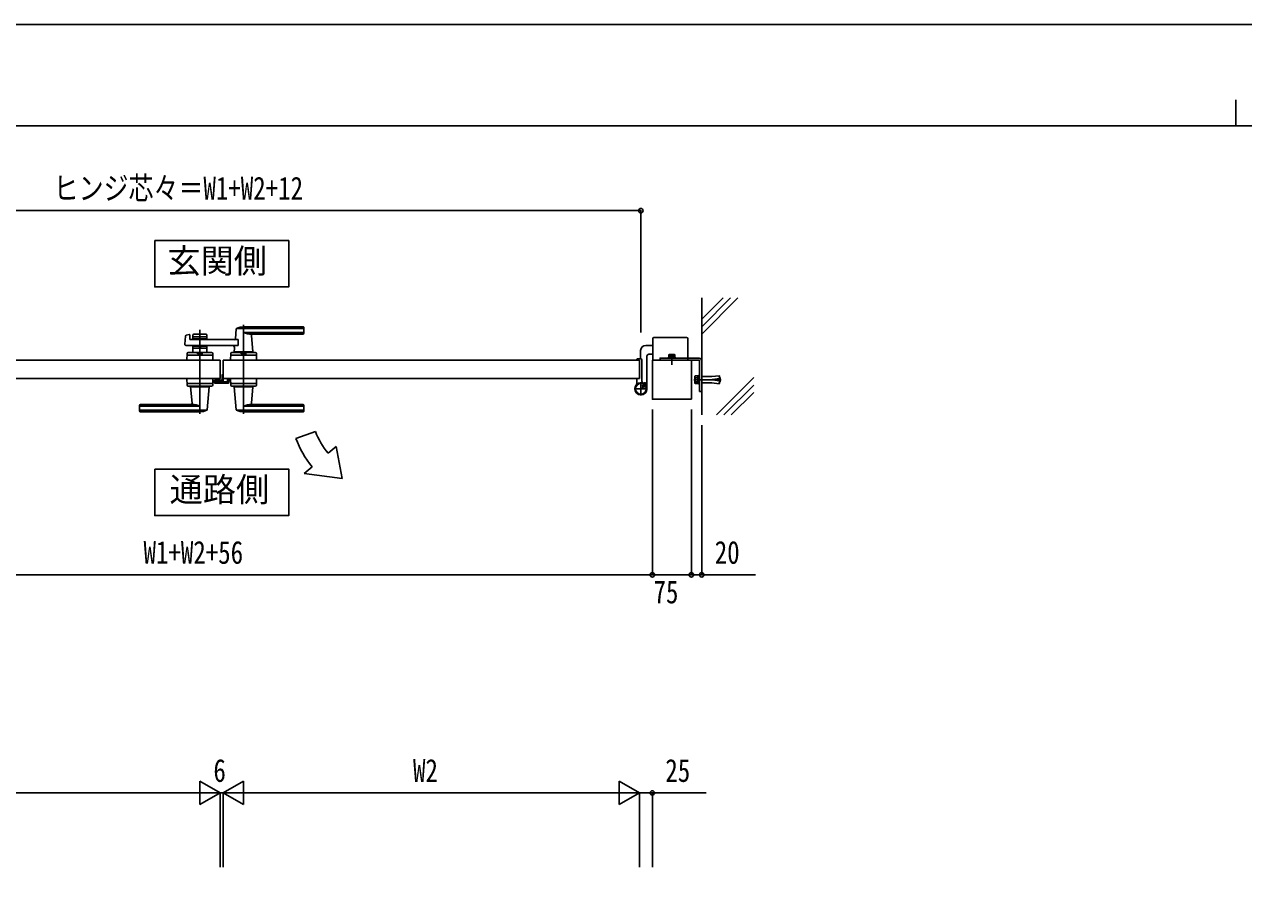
# Model space of a CAD drawing. Units: millimetres, scale not verified. Extents: x -4205 to 4205, y -2970 to 2970.
# Drawn here: x -2334 to 10, y 1319 to 2970 of the extents above; entities that cross this region are included whole.
import ezdxf
from ezdxf.enums import TextEntityAlignment as Align

# ---------------------------------------------------------------- set-up
doc = ezdxf.new("R2010")
doc.units = ezdxf.units.MM
doc.header["$LTSCALE"] = 10
for name, color, linetype in [('0-1_USER1', 3, 'Continuous'), ('0-2_YKK_12', 2, 'Continuous'), ('0-3_YKK_13', 4, 'Continuous'), ('0-4_YKK_A1', 4, 'Continuous'), ('0-5_YKK_D', 6, 'Continuous'), ('0-6_YKK_ZWAK', 7, 'Continuous'), ('0-7_YSS_K', 3, 'Continuous')]:
    doc.layers.add(name, color=color, linetype=linetype)
doc.styles.add('ＭＳ ゴシック', font='')
doc.styles.get('ＭＳ ゴシック').set_extended_font_data('MS Gothic')

msp = doc.modelspace()

# ---------------------------------------------------------------- linework, layer by layer
at = {"layer": '0-1_USER1'}
for points in [[(-2083.78, 2554.58), (-2083.78, 2465.33), (-1826.18, 2465.33), (-1826.18, 2554.58)], [(-2083.78, 2115.14), (-2083.78, 2025.89), (-1826.18, 2025.89), (-1826.18, 2115.14)]]:
    msp.add_lwpolyline(points, close=True, dxfattribs=at)
at = {"layer": '0-2_YKK_12'}
for p, q in [((-1912.98, 2392.55), (-1912.98, 2221.55)), ((-1996.98, 2221.55), (-1996.98, 2383.1))]:
    msp.add_line(p, q, dxfattribs=at)
at = {"layer": '0-3_YKK_13'}
for p, q in [((-1952.03, 2319.55), (-1951.98, 2319.55)), ((-1952.03, 2297.35), (-1952.03, 2319.55)), ((-1968.94, 2282.14), (-1968.94, 2285.25)), ((-1967.94, 2286.25), (-1967.44, 2286.25)), ((-1967.44, 2286.25), (-1967.33, 2286.15)), ((-1943.12, 2280.14), (-1966.94, 2280.14)), ((-1966.83, 2286.1), (-1957.53, 2286.1)), ((-1957.03, 2286.15), (-1956.03, 2286.15)), ((-1954.03, 2288.15), (-1954.03, 2295.85)), ((-1952.53, 2297.35), (-1952.03, 2297.35)), ((-1952.03, 2294.85), (-1952.03, 2290.55)), ((-1942.63, 2289.55), (-1941.13, 2289.55)), ((-1941.13, 2289.55), (-1941.13, 2282.14))]:
    msp.add_line(p, q, dxfattribs=at)
for centre, radius, start, end in [((-1952.53, 2295.85), 1.5, 90, 180), ((-1951.53, 2294.85), 0.5, 154.15409, 180), ((-1951.03, 2290.55), 1, 180, 198.19765)]:
    msp.add_arc(centre, radius, start, end, dxfattribs=at)
for centre, major_axis, ratio, start_param, end_param in [((-1967.93, 2285.25), (0.709, -0.709), 0.997265, 2.357564, 3.9256213), ((-1966.93, 2282.15), (1.42, 1.42), 0.997265, 2.357564, 3.9256213), ((-1966.83, 2286.12), (0.5, 0), 0.052408, 3.1415927, 4.712389), ((-1957.53, 2286.12), (0.5, 0), 0.052408, 4.712389, 6.2831853), ((-1956.03, 2288.15), (0, -2), 0.99863, 6.2831853, 7.8539816), ((-1943.13, 2282.15), (-1.42, 1.42), 0.997265, 2.357564, 3.9256213)]:
    msp.add_ellipse(centre, major_axis=major_axis, ratio=ratio, start_param=start_param, end_param=end_param, dxfattribs=at)
at = {"layer": '0-4_YKK_A1'}
for p, q in [((-2025.81, 2355.21), (-2024.59, 2370.61)), ((-2023.08, 2372.4), (-2017.66, 2373.75)), ((-2016.42, 2372.83), (-2016.03, 2365)), ((-2010.48, 2372.55), (-2010.48, 2364.05)), ((-1983.48, 2369.55), (-2010.48, 2369.55)), ((-2008.48, 2374.55), (-1985.48, 2374.55)), ((-1983.48, 2372.55), (-1983.48, 2364.05)), ((-1927.03, 2384.93), (-1928.73, 2365.86)), ((-1797.98, 2385.53), (-1926.77, 2385.53)), ((-1797.98, 2388.55), (-1912.98, 2388.55)), ((-1797.98, 2377.88), (-1912.98, 2377.88)), ((-1798.98, 2374.55), (-1898, 2374.55)), ((-1897.81, 2372.36), (-1895.01, 2340.87)), ((-1796.98, 2376.55), (-1796.98, 2387.55)), ((-1060.98, 2368.05), (-1123.98, 2368.05)), ((-1923.42, 2364.05), (-2015.03, 2364.05)), ((-2010.48, 2353.05), (-2010.48, 2339.55)), ((-1983.48, 2347.55), (-2010.48, 2347.55)), ((-1999.4, 2365.55), (-2008.48, 2365.55)), ((-1999.4, 2351.55), (-2008.48, 2351.55)), ((-1997.34, 2367.19), (-1998.69, 2365.84)), ((-1997.34, 2349.9), (-1998.69, 2351.26)), ((-1996.63, 2367.19), (-1995.28, 2365.84)), ((-1996.63, 2349.9), (-1995.28, 2351.26)), ((-1985.48, 2365.55), (-1994.57, 2365.55)), ((-1985.48, 2351.55), (-1994.57, 2351.55)), ((-1983.48, 2353.05), (-1983.48, 2339.55)), ((-1930.35, 2347.6), (-1930.95, 2340.86)), ((-1125.98, 2353.05), (-1139.48, 2353.05)), ((-1125.98, 2324.55), (-1125.98, 2366.05)), ((-1058.98, 2366.05), (-1058.98, 2324.55)), ((-2021.54, 2337.61), (-2021.98, 2324.55)), ((-1971.98, 2324.55), (-2021.98, 2324.55)), ((-2019.71, 2334.55), (-1974.25, 2334.55)), ((-1974.41, 2339.55), (-2019.55, 2339.55)), ((-2010.48, 2339.55), (-1983.48, 2339.55)), ((-2001.48, 2336.75), (-2001.48, 2339.55)), ((-2001.48, 2336.75), (-1992.48, 2336.75)), ((-1972.42, 2337.61), (-1971.98, 2324.55)), ((-1937.54, 2337.61), (-1937.98, 2324.55)), ((-1887.98, 2324.55), (-1937.98, 2324.55)), ((-1890.25, 2334.55), (-1935.71, 2334.55)), ((-1890.41, 2339.55), (-1935.55, 2339.55)), ((-1894.98, 2340.54), (-1930.98, 2340.54)), ((-1930.98, 2339.55), (-1930.98, 2340.54)), ((-1895.31, 2340.54), (-1930.65, 2340.54)), ((-1927.98, 2340.54), (-1930.15, 2340.54)), ((-1917.73, 2324.55), (-1908.23, 2324.55)), ((-1917.48, 2336.75), (-1917.48, 2339.55)), ((-1895.31, 2340.54), (-1897.98, 2340.54)), ((-1894.98, 2339.55), (-1894.98, 2340.54)), ((-1888.42, 2337.61), (-1887.98, 2324.55)), ((-1156.98, 2325.35), (-1156.98, 2326.05)), ((-1152.28, 2324.85), (-1156.48, 2324.85)), ((-1148.98, 2327.05), (-1155.98, 2327.05)), ((-1151.98, 2289.55), (-1151.98, 2324.55)), ((-1149.48, 2343.05), (-1149.48, 2327.05)), ((-1146.98, 2284.49), (-1146.98, 2325.05)), ((-1137.48, 2332.05), (-1137.48, 2269.55)), ((-1125.98, 2336.05), (-1133.48, 2336.05)), ((-1095.73, 2330.15), (-1083.23, 2330.15)), ((-1095.73, 2330.15), (-1095.73, 2328.55)), ((-1095.73, 2328.55), (-1083.23, 2328.55)), ((-1094.48, 2335.35), (-1095.25, 2334.9)), ((-1095.25, 2331.35), (-1095.25, 2334.9)), ((-1095.06, 2330.15), (-1095.06, 2331.35)), ((-1084.48, 2335.35), (-1094.48, 2335.35)), ((-1092.37, 2331.35), (-1092.37, 2334.9)), ((-1089.48, 2336.86), (-1089.48, 2315.92)), ((-1089.48, 2324.55), (-1089.48, 2328.55)), ((-1089.48, 2324.55), (-1089.48, 2328.55)), ((-1086.59, 2331.35), (-1086.59, 2334.9)), ((-1084.48, 2335.35), (-1083.71, 2334.9)), ((-1083.91, 2330.15), (-1083.91, 2331.35)), ((-1083.23, 2330.15), (-1083.23, 2328.55)), ((-1031.98, 2264.55), (-1031.98, 2323.55)), ((-2021.54, 2276.48), (-2021.98, 2289.55)), ((-2021.98, 2289.55), (-1971.98, 2289.55)), ((-2019.71, 2279.55), (-1974.25, 2279.55)), ((-2019.55, 2274.55), (-1974.41, 2274.55)), ((-2014.98, 2274.55), (-2014.98, 2273.55)), ((-1978.98, 2274.55), (-1978.98, 2273.55)), ((-1972.42, 2276.48), (-1971.98, 2289.55)), ((-1937.54, 2276.48), (-1937.98, 2289.55)), ((-1887.98, 2289.55), (-1937.98, 2289.55)), ((-1890.25, 2279.55), (-1935.71, 2279.55)), ((-1890.41, 2274.55), (-1935.55, 2274.55)), ((-1930.98, 2274.55), (-1930.98, 2273.55)), ((-1894.98, 2274.55), (-1894.98, 2273.55)), ((-1888.42, 2276.48), (-1887.98, 2289.55)), ((-1156.98, 2288.75), (-1156.98, 2279.71)), ((-1152.28, 2289.25), (-1156.48, 2289.25)), ((-1148.98, 2282.55), (-1148.98, 2256.55)), ((-1137.43, 2281.1), (-1147.49, 2271.04)), ((-1146.51, 2274.85), (-1143.09, 2278.26)), ((-1143.68, 2272.02), (-1146.51, 2274.85)), ((-1146.04, 2274.39), (-1142.56, 2277.87)), ((-1144.14, 2272.49), (-1140.66, 2275.97)), ((-1140.27, 2275.43), (-1143.68, 2272.02)), ((-1142.56, 2277.87), (-1141.8, 2278.63)), ((-1140.66, 2275.97), (-1139.9, 2276.73)), ((-1047.08, 2287.05), (-994.67, 2287.05)), ((-1045.08, 2293.55), (-1044.5, 2294.55)), ((-1045.08, 2280.55), (-1045.08, 2293.55)), ((-1045.08, 2280.55), (-1044.5, 2279.54)), ((-1039.58, 2294.55), (-1044.5, 2294.55)), ((-1039.58, 2290.8), (-1044.5, 2290.8)), ((-1039.58, 2283.3), (-1044.5, 2283.3)), ((-1039.58, 2279.8), (-1037.58, 2279.8)), ((-1031.98, 2292.55), (-1031.48, 2293.05)), ((-1031.98, 2281.55), (-1031.98, 2292.55)), ((-1031.98, 2281.55), (-1031.48, 2281.05)), ((-1031.48, 2293.05), (-1031.48, 2281.05)), ((-1012.31, 2281.05), (-1031.48, 2281.05)), ((-998.25, 2279.34), (-1012.31, 2281.05)), ((-1011.98, 2287.55), (-997.09, 2289.36)), ((-1011.98, 2286.55), (-1011.98, 2287.55)), ((-1011.98, 2286.55), (-997.09, 2284.74)), ((-997.69, 2294.3), (-998.25, 2294.74)), ((-997.59, 2289.3), (-998.25, 2294.74)), ((-997.59, 2284.8), (-998.25, 2279.36)), ((-997.69, 2279.8), (-998.25, 2279.36)), ((-997.09, 2289.36), (-997.69, 2294.3)), ((-997.09, 2284.74), (-997.69, 2279.8)), ((-996.98, 2291.55), (-997.35, 2291.5)), ((-996.98, 2282.55), (-997.35, 2282.59)), ((-996.98, 2291.55), (-996.48, 2291.05)), ((-996.98, 2291.55), (-996.98, 2282.55)), ((-996.48, 2283.05), (-996.98, 2282.55)), ((-996.48, 2291.05), (-996.48, 2283.05)), ((-2014.98, 2273.55), (-1978.98, 2273.55)), ((-2012.15, 2241.73), (-2014.96, 2273.22)), ((-1982.93, 2229.15), (-1979.01, 2273.22)), ((-1894.98, 2273.55), (-1930.98, 2273.55)), ((-1927.03, 2229.15), (-1930.95, 2273.22)), ((-1897.81, 2241.73), (-1895, 2273.22)), ((-1161.98, 2269.55), (-1135.98, 2269.55)), ((-2112.98, 2237.55), (-2112.98, 2226.55)), ((-2111.98, 2236.22), (-1996.98, 2236.22)), ((-2111.98, 2228.56), (-1983.19, 2228.56)), ((-2110.98, 2239.55), (-2011.96, 2239.55)), ((-1797.98, 2228.56), (-1926.77, 2228.56)), ((-1797.98, 2236.22), (-1912.98, 2236.22)), ((-1798.98, 2239.55), (-1898, 2239.55)), ((-1796.98, 2237.55), (-1796.98, 2226.55)), ((-2111.98, 2225.55), (-1996.98, 2225.55)), ((-1797.98, 2225.55), (-1912.98, 2225.55)), ((-1812.27, 2174.05), (-1774.68, 2187.73)), ((-1735.05, 2158.48), (-1750.37, 2145.63)), ((-1723.12, 2097.05), (-1735.05, 2158.48)), ((-1781.01, 2119.91), (-1796.33, 2107.06)), ((-1723.12, 2097.05), (-1796.33, 2107.06))]:
    msp.add_line(p, q, dxfattribs=at)
at = {"layer": '0-4_YKK_A1', "color": 7}
for p, q in [((-1966.98, 2283.05), (-1966.98, 2284.85)), ((-1965.98, 2285.85), (-1964.78, 2285.85)), ((-1965.98, 2284.55), (-1965.98, 2283.65)), ((-1943.98, 2282.05), (-1965.98, 2282.05)), ((-1964.78, 2284.85), (-1965.68, 2284.85)), ((-1965.68, 2283.35), (-1959.28, 2283.35)), ((-1964.48, 2285.55), (-1964.48, 2285.15)), ((-1960.48, 2285.15), (-1960.48, 2285.55)), ((-1960.18, 2285.85), (-1958.98, 2285.85)), ((-1959.28, 2284.85), (-1960.18, 2284.85)), ((-1958.98, 2283.65), (-1958.98, 2284.55)), ((-1957.98, 2284.85), (-1957.98, 2283.65)), ((-1957.68, 2283.35), (-1955.28, 2283.35)), ((-1953.28, 2285.35), (-1953.28, 2295.55)), ((-1952.28, 2296.55), (-1951.98, 2296.55)), ((-1951.98, 2295.05), (-1951.98, 2283.35)), ((-1951.68, 2283.05), (-1944.28, 2283.05)), ((-1944.48, 2289.55), (-1943.28, 2289.55)), ((-1944.28, 2288.55), (-1944.48, 2288.55)), ((-1943.98, 2283.35), (-1943.98, 2288.25)), ((-1942.98, 2289.25), (-1942.98, 2283.05))]:
    msp.add_line(p, q, dxfattribs=at)
at = {"layer": '0-4_YKK_A1'}
for points in [[(-1923.42, 2364.05), (-1923.42, 2353.05), (-2023.81, 2353.05)], [(-1957.98, 2324.55), (-1957.98, 2289.55), (-2757.98, 2289.55)], [(-1957.98, 2324.55), (-2757.98, 2324.55), (-2757.98, 2289.55)], [(-2001.48, 2336.75), (-1992.48, 2336.75), (-1992.48, 2339.55)], [(-1951.98, 2324.55), (-1951.98, 2289.55), (-1151.98, 2289.55)], [(-1951.98, 2324.55), (-1151.98, 2324.55), (-1151.98, 2289.55)], [(-1917.48, 2336.75), (-1908.48, 2336.75), (-1908.48, 2339.55)], [(-1036.98, 2328.55), (-1111.98, 2328.55), (-1111.98, 2324.55), (-1036.98, 2324.55)], [(-1095.25, 2331.35), (-1083.71, 2331.35), (-1083.71, 2334.9)], [(-1092.53, 2335.35), (-1091.38, 2332.99), (-1089.48, 2331.98)], [(-1086.43, 2335.35), (-1087.58, 2332.99), (-1089.48, 2331.98)], [(-1035.98, 2323.55), (-1035.98, 2264.55), (-1031.98, 2264.55)], [(-1142.26, 2279.09), (-1143.32, 2280.15), (-1142.06, 2280.88)], [(-1143.09, 2278.26), (-1142.26, 2279.09), (-1139.43, 2276.27), (-1140.27, 2275.43)], [(-1140.67, 2280.83), (-1141.38, 2278.78), (-1141, 2277.53)], [(-1137.7, 2277.86), (-1139.75, 2277.15), (-1141, 2277.53)], [(-1139.43, 2276.27), (-1138.37, 2275.21), (-1137.65, 2276.47)], [(-1039.58, 2294.55), (-1039.58, 2279.54), (-1044.5, 2279.54)], [(-1037.58, 2294.3), (-1039.58, 2294.3), (-1039.58, 2279.8)], [(-998.25, 2294.76), (-1012.31, 2293.05), (-1031.48, 2293.05)]]:
    msp.add_lwpolyline(points, dxfattribs=at)
for points in [[(-1051.98, 2249.55), (-1126.98, 2249.55), (-1126.98, 2324.55), (-1051.98, 2324.55)], [(-1035.98, 2278.55), (-1035.98, 2295.55), (-1037.58, 2295.55), (-1037.58, 2278.55)]]:
    msp.add_lwpolyline(points, close=True, dxfattribs=at)
for radius in [11.5, 10.35]:
    msp.add_circle((-1148.98, 2269.55), radius, dxfattribs=at)
for centre, radius, start, end in [((-2022.6, 2370.46), 2, 104.03624, 175.49449), ((-2017.42, 2372.78), 1, 2.86241, 104.03624), ((-2008.48, 2372.55), 2, 90, 180), ((-1985.48, 2372.55), 2, 0, 90), ((-1926.04, 2384.86), 1, 113.30607, 174.91858), ((-1912.98, 2354.55), 34, 90, 113.30607), ((-1899.19, 2404.52), 30, 242.63879, 272.27092), ((-1895.82, 2372.55), 2, 90, 185.08142), ((-1798.98, 2376.55), 2, 270, 0), ((-1797.98, 2387.55), 1, 0, 90), ((-1797.98, 2384.53), 1, 0, 90), ((-1797.98, 2378.88), 1, 270, 0), ((-1123.98, 2366.05), 2, 90, 180), ((-1060.98, 2366.05), 2, 0, 90), ((-2023.81, 2355.05), 2, 175.49449, 270), ((-2015.03, 2365.05), 1, 182.86241, 270), ((-2008.48, 2367.55), 2, 180, 270), ((-2008.48, 2349.55), 2, 90, 180), ((-1999.4, 2366.55), 1, 270, 315), ((-1999.4, 2350.55), 1, 45, 90), ((-1996.98, 2366.84), 0.5, 45, 135), ((-1996.98, 2350.26), 0.5, 225, 315), ((-1994.57, 2366.55), 1, 225, 270), ((-1994.57, 2350.55), 1, 90, 135), ((-1985.48, 2367.55), 2, 270, 0), ((-1985.48, 2349.55), 2, 0, 90), ((-1935.33, 2348.04), 5, 354.91858, 90), ((-1930.72, 2366.04), 2, 270, 354.91858), ((-1139.48, 2343.05), 10, 90, 180), ((-2019.71, 2332.55), 2, 90, 178.09085), ((-2019.55, 2337.55), 2, 90, 178.09085), ((-1996.98, 2327.14), 10.61, 64.90378, 115.09622), ((-1974.41, 2337.55), 2, 1.90915, 90), ((-1974.25, 2332.55), 2, 1.90915, 90), ((-1935.71, 2332.55), 2, 90, 178.09085), ((-1935.55, 2337.55), 2, 90, 178.09085), ((-1930.65, 2340.84), 0.3, 174.91858, 270), ((-1912.98, 2327.14), 10.61, 64.90378, 115.09622), ((-1895.31, 2340.84), 0.3, 270, 5.08142), ((-1890.41, 2337.55), 2, 1.90915, 90), ((-1890.25, 2332.55), 2, 1.90915, 90), ((-1155.98, 2326.05), 1, 90, 180), ((-1156.48, 2325.35), 0.5, 180, 270), ((-1152.28, 2324.55), 0.3, 0, 90), ((-1148.98, 2325.05), 2, 0, 90), ((-1133.48, 2332.05), 4, 90, 180), ((-1093.81, 2332.79), 2.56, 55.61575, 124.38425), ((-1089.48, 2325.79), 9.55, 72.41205, 107.58795), ((-1085.15, 2332.79), 2.56, 55.61575, 124.38425), ((-1036.98, 2323.55), 5, 0, 90), ((-1036.98, 2323.55), 1, 0, 90), ((-2019.71, 2281.55), 2, 181.90915, 270), ((-2019.55, 2276.55), 2, 181.90915, 270), ((-1974.41, 2276.55), 2, 270, 358.09085), ((-1974.25, 2281.55), 2, 270, 358.09085), ((-1935.71, 2281.55), 2, 181.90915, 270), ((-1935.55, 2276.55), 2, 181.90915, 270), ((-1890.41, 2276.55), 2, 270, 358.09085), ((-1890.25, 2281.55), 2, 270, 358.09085), ((-1148.98, 2269.55), 11.5, 141.98772, 64.89722), ((-1161.98, 2279.71), 5, 321.98772, 0), ((-1156.48, 2288.75), 0.5, 90, 180), ((-1152.28, 2289.55), 0.3, 270, 0), ((-1141.98, 2284.49), 5, 180.00002, 244.89722), ((-1141.41, 2279.76), 1.3, 59.0353, 120), ((-1145.37, 2273.15), 9, 30.9647, 59.0353), ((-1138.77, 2277.12), 1.3, 330, 30.9647), ((-1041.76, 2292.68), 3.32, 145.61575, 214.38425), ((-1032.66, 2287.05), 12.42, 162.41205, 197.58795), ((-1041.76, 2281.42), 3.32, 145.61575, 214.38425), ((-2014.66, 2273.25), 0.3, 90, 185.08142), ((-1979.31, 2273.25), 0.3, 354.91858, 90), ((-1930.65, 2273.25), 0.3, 90, 185.08142), ((-1895.3, 2273.25), 0.3, 354.91858, 90), ((-2110.98, 2237.55), 2, 90, 180), ((-2111.98, 2235.22), 1, 90, 180), ((-2111.98, 2229.56), 1, 180, 270), ((-2014.15, 2241.55), 2, 270, 5.08142), ((-2010.77, 2209.57), 30, 62.63879, 92.27092), ((-1996.98, 2259.55), 34, 270, 293.30607), ((-1983.93, 2229.24), 1, 293.30607, 354.91858), ((-1926.03, 2229.24), 1, 185.08142, 246.69393), ((-1912.98, 2259.55), 34, 246.69393, 270), ((-1899.19, 2209.57), 30, 87.72908, 117.36121), ((-1895.81, 2241.55), 2, 174.91858, 270), ((-1798.98, 2237.55), 2, 0, 90), ((-1797.98, 2235.22), 1, 0, 90), ((-1797.98, 2229.56), 1, 270, 0), ((-2111.98, 2226.55), 1, 180, 270), ((-1797.98, 2226.55), 1, 270, 0), ((-1643.12, 2235.62), 140, 200.00072, 220.00072), ((-1643.12, 2235.62), 180, 200.00072, 220.00072)]:
    msp.add_arc(centre, radius, start, end, dxfattribs=at)
at = {"layer": '0-4_YKK_A1', "color": 7}
for centre, radius, start, end in [((-1965.98, 2284.85), 1, 90, 180), ((-1965.98, 2283.05), 1, 180, 270), ((-1965.68, 2284.55), 0.3, 89.99863, 180), ((-1965.68, 2283.65), 0.3, 180, 269.99863), ((-1964.78, 2285.55), 0.3, 360, 89.99863), ((-1964.78, 2285.15), 0.3, 269.99863, 359.99863), ((-1960.18, 2285.55), 0.3, 89.99863, 180.00291), ((-1960.18, 2285.15), 0.3, 180, 269.99863), ((-1959.28, 2284.55), 0.3, 359.99709, 89.99863), ((-1959.28, 2283.65), 0.3, 269.99863, 359.99863), ((-1958.98, 2284.85), 1, 360, 90), ((-1957.68, 2283.65), 0.3, 180, 269.99863), ((-1955.28, 2285.35), 2, 269.99863, 359.99863), ((-1952.28, 2295.55), 1, 90, 180), ((-1951.68, 2283.35), 0.3, 180, 269.99863), ((-1944.48, 2289.05), 0.5, 90, 180), ((-1944.48, 2289.05), 0.5, 180, 270), ((-1944.28, 2288.25), 0.3, 360, 89.99863), ((-1944.28, 2283.35), 0.3, 269.99863, 359.99863), ((-1943.98, 2283.05), 1, 269.99863, 359.99863), ((-1943.28, 2289.25), 0.3, 360, 89.99863)]:
    msp.add_arc(centre, radius, start, end, dxfattribs=at)
at = {"layer": '0-5_YKK_D'}
for p, q in [((-2760.98, 2612.05), (-1148.98, 2612.05)), ((-1148.98, 2377.55), (-1148.98, 2613.05)), ((-1126.98, 2229.55), (-1126.98, 1911.05)), ((-1126.98, 2229.55), (-1126.98, 1911.05)), ((-1051.98, 2229.55), (-1051.98, 1911.05)), ((-1051.98, 2229.55), (-1051.98, 1911.05)), ((-1031.98, 2199.55), (-1031.98, 1911.05)), ((-2782.98, 1912.05), (-1126.98, 1912.05)), ((-1126.98, 1912.05), (-1051.98, 1912.05)), ((-1957.98, 1492.84), (-1996.95, 1515.34)), ((-1996.95, 1515.34), (-1996.95, 1470.34)), ((-1951.98, 1492.84), (-1913.01, 1515.34)), ((-1913.01, 1470.34), (-1913.01, 1515.34)), ((-1151.98, 1492.84), (-1190.95, 1515.34)), ((-1190.95, 1515.34), (-1190.95, 1470.34)), ((-2002.98, 1492.84), (-2712.98, 1492.84)), ((-1957.98, 1492.84), (-2035.92, 1492.84)), ((-1957.98, 1492.84), (-1996.95, 1470.34)), ((-1957.98, 1350.39), (-1957.98, 1493.84)), ((-1957.98, 1350.39), (-1957.98, 1493.84)), ((-1951.98, 1492.84), (-1957.98, 1492.84)), ((-1951.98, 1350.39), (-1951.98, 1493.84)), ((-1951.98, 1350.39), (-1951.98, 1493.84)), ((-1951.98, 1492.84), (-1913.01, 1470.34)), ((-1951.98, 1492.84), (-1874.04, 1492.84)), ((-1906.98, 1492.84), (-1196.98, 1492.84)), ((-1151.98, 1492.84), (-1229.92, 1492.84)), ((-1151.98, 1492.84), (-1190.95, 1470.34)), ((-1151.98, 1350.39), (-1151.98, 1493.84)), ((-1151.98, 1350.39), (-1151.98, 1493.84)), ((-1126.98, 1350.39), (-1126.98, 1493.84))]:
    msp.add_line(p, q, dxfattribs=at)
for points in [[(-1051.98, 1912.05), (-1031.98, 1912.05), (-928.58, 1912.05)], [(-1151.98, 1492.84), (-1126.98, 1492.84), (-1023.58, 1492.84)]]:
    msp.add_lwpolyline(points, dxfattribs=at)
for centre in [(-1148.98, 2612.05), (-1126.98, 1912.05), (-1126.98, 1912.05), (-1051.98, 1912.05), (-1051.98, 1912.05), (-1031.98, 1912.05), (-1126.98, 1492.84)]:
    msp.add_circle(centre, 4.25, dxfattribs=at)
at = {"layer": '0-6_YKK_ZWAK'}
for p, q in [((-4.98, 2825), (-4.98, 2775)), ((3895.02, 2775), (-3904.98, 2775))]:
    msp.add_line(p, q, dxfattribs=at)
msp.add_lwpolyline([(-4205, -2970), (4205, -2970), (4205, 2970), (-4205, 2970)], close=True, dxfattribs=at)
at = {"layer": '0-7_YSS_K'}
for p, q in [((-1031.98, 2219.55), (-1031.98, 2444.55)), ((-1031.98, 2403.15), (-990.58, 2444.55)), ((-1031.98, 2389.01), (-976.44, 2444.55)), ((-1031.98, 2374.87), (-962.3, 2444.55)), ((-1003.45, 2219.55), (-931.98, 2291.02)), ((-989.31, 2219.55), (-931.98, 2276.88)), ((-975.17, 2219.55), (-931.98, 2262.74))]:
    msp.add_line(p, q, dxfattribs=at)

# ---------------------------------------------------------------- texts
at = {"layer": '0-1_USER1', "style": 'ＭＳ ゴシック'}
for s, p in [('玄関側', (-2059.4, 2478.08)), ('通路側', (-2055.07, 2038.64))]:
    msp.add_text(s, height=46.74, dxfattribs=at).set_placement(p, align=Align.BOTTOM_LEFT)
at = {"layer": '0-5_YKK_D', "style": 'ＭＳ ゴシック', "width": 0.8}
for s, p in [('ヒンジ芯々＝W1+W2+12', (-2278.18, 2620.05)), ('W1+W2+56', (-2105.38, 1920.05)), ('20', (-1006.98, 1920.05)), ('75', (-1124.68, 1844.05)), ('6', (-1970.98, 1500.84)), ('W2', (-1587.18, 1500.84)), ('25', (-1101.98, 1500.84))]:
    msp.add_text(s, height=43.99, dxfattribs=at).set_placement(p, align=Align.BOTTOM_LEFT)

doc.saveas('drawing.dxf')
